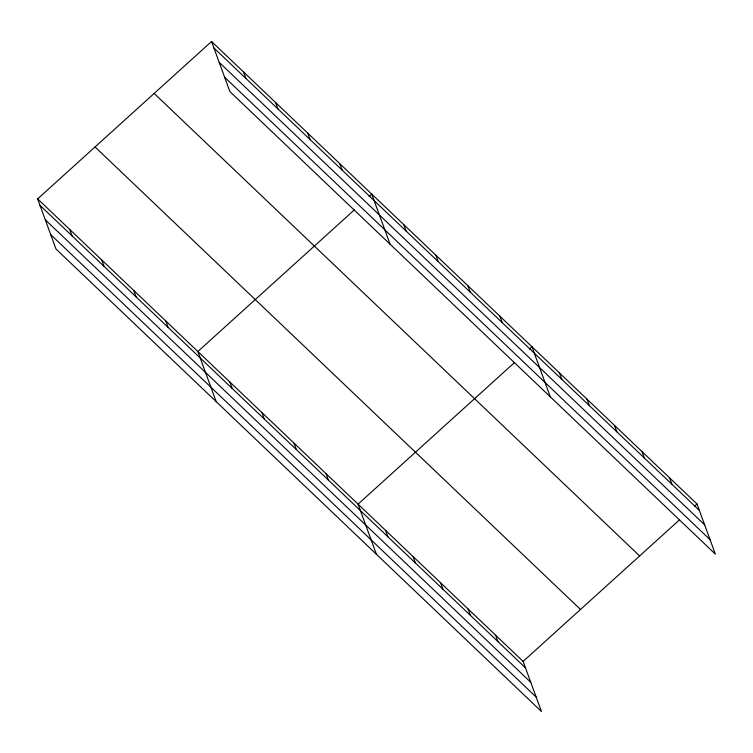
<?xml version="1.0" encoding="UTF-8"?>
<svg xmlns="http://www.w3.org/2000/svg" width="753" height="753" viewBox="0 0 753 753"><rect width="100%" height="100%" fill="white"/><g stroke="black" fill="none" stroke-linecap="round" stroke-linejoin="round"><path stroke-width="1.13" d="M37.65 198.905L523.119 661.407L541.454 711.51L55.986 249.008L37.65 198.905L211.546 41.49L697.014 503.992L715.35 554.095L229.881 91.593L211.546 41.49M354.362 209.861L197.851 351.529L216.186 401.631M369.139 196.477L371.756 194.114L390.082 244.217M514.563 362.485L358.061 504.152L376.396 554.255M529.35 349.1L531.957 346.738L550.292 396.84M523.119 661.407L679.63 519.73M694.407 506.355L697.014 503.992M213.908 47.947L699.377 510.44M219.179 62.348L704.648 524.85M224.61 77.192L710.079 539.694M154.158 93.438L639.626 555.94M95.038 146.957L580.507 609.459M40.013 205.362L525.481 667.855M45.284 219.763L530.752 682.265M50.715 234.607L536.183 697.109M669.502 477.788L671.864 484.235M641.998 451.574L644.361 458.031M614.486 425.37L616.848 431.817M586.973 399.156L589.335 405.613M559.47 372.951L561.823 379.399M499.917 316.213L502.279 322.67M467.877 285.688L470.239 292.145M435.836 255.163L438.199 261.62M403.796 224.639L406.149 231.096M339.707 163.589L342.069 170.046M495.606 635.203L497.968 641.65M307.666 133.065L310.029 139.521M468.102 608.989L470.456 615.446M275.626 102.54L277.989 108.997M440.59 582.784L442.952 589.232M243.586 72.015L245.949 78.472M413.077 556.571L415.44 563.028M385.564 530.366L387.927 536.814M326.021 473.628L328.383 480.085M293.981 443.103L296.334 449.56M261.94 412.578L264.294 419.035M229.891 382.053L232.253 388.51M165.811 321.004L168.173 327.461M133.77 290.479L136.133 296.936M101.73 259.954L104.093 266.411M69.69 229.43L72.053 235.887"/></g></svg>
